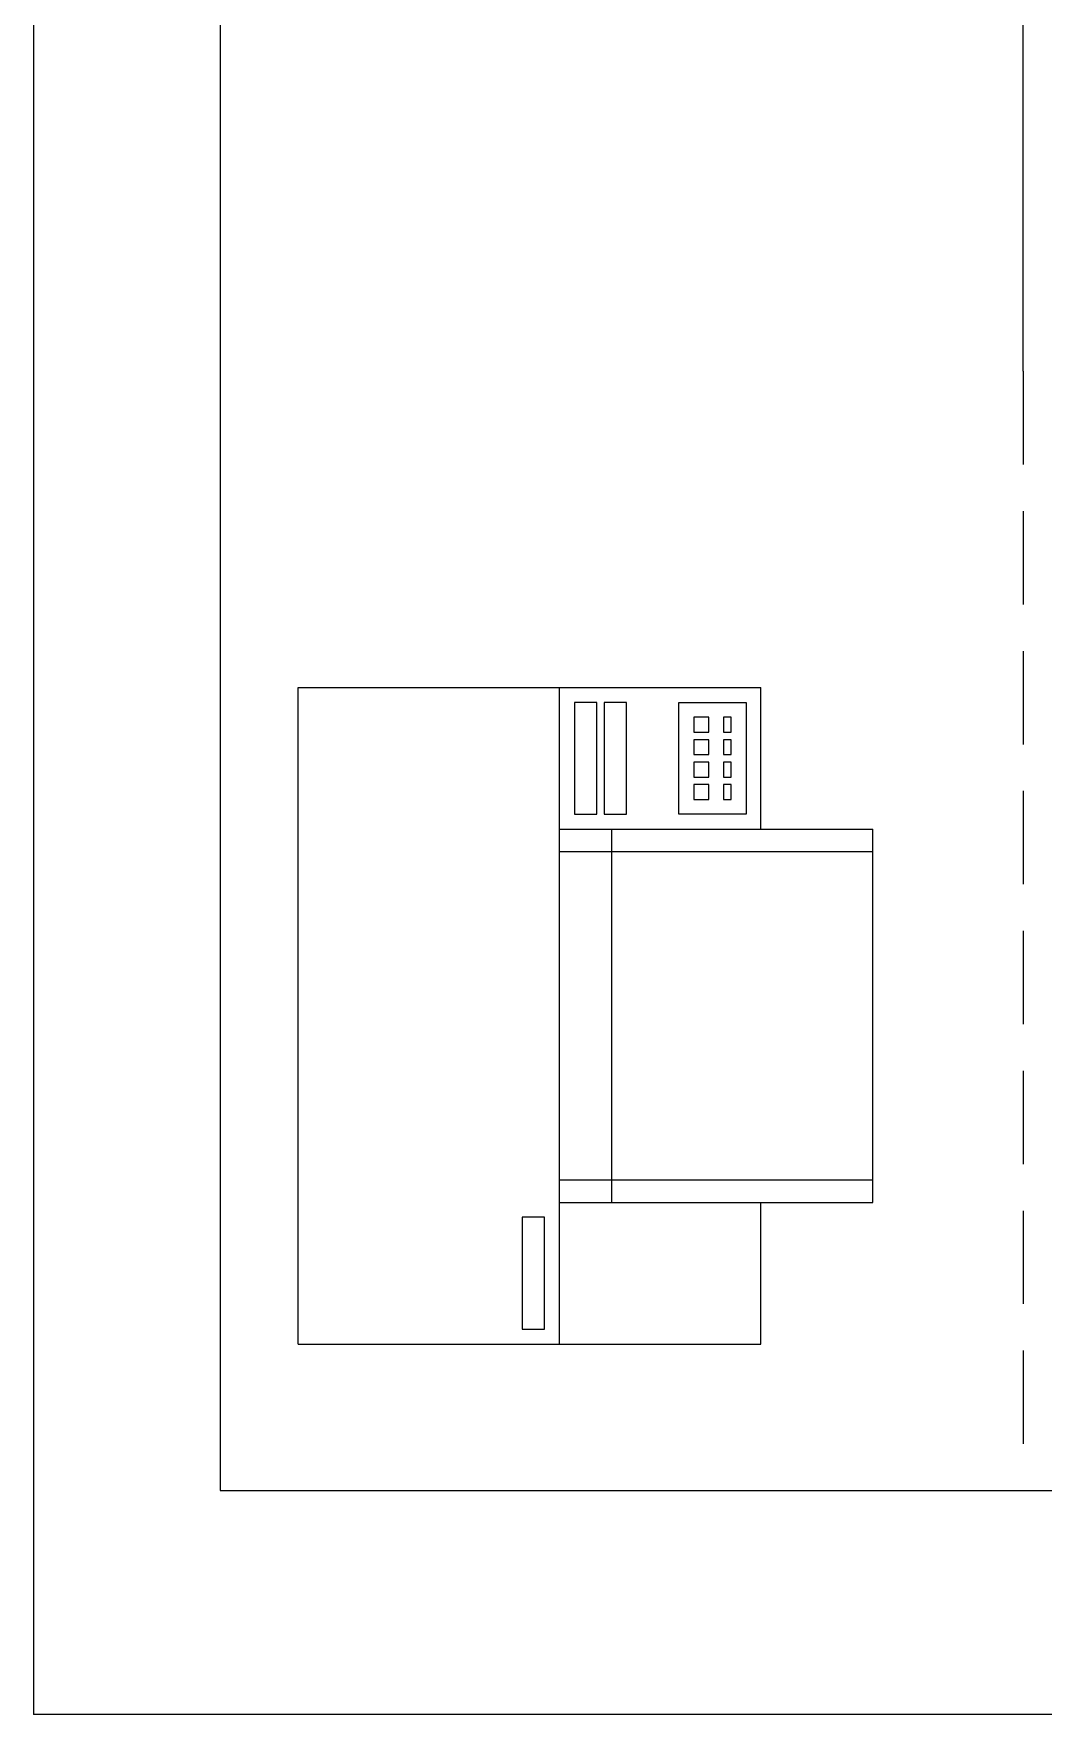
# Model space of a CAD drawing. Extents: x 126968 to 132038, y -1805 to 3860.
# Drawn here: x 131505 to 131572.6, y -385 to -272.3 of the extents above; entities that cross this region are included whole.
import ezdxf

# ---------------------------------------------------------------- set-up
doc = ezdxf.new("R2010")
doc.units = 0
doc.header["$MEASUREMENT"] = 0
doc.linetypes.add('HIDDEN', pattern=[0.375, 0.25, -0.125])
doc.layers.get('0').update_dxf_attribs({"linetype": 'CONTINUOUS'})
doc.layers.add('PENA02', color=2, linetype='CONTINUOUS')
doc.layers.add('PENA06', color=6, linetype='CONTINUOUS')
doc.layers.add('PROJEÇÃO', color=1, linetype='HIDDEN', transparency=0.51)

msp = doc.modelspace()

# ---------------------------------------------------------------- linework, layer by layer
at = {"linetype": 'Continuous'}
for p, q in [((131522.699, -360.147, -43.121), (131522.699, -316.147, -43.121)), ((131522.699, -316.147, -43.121), (131553.699, -316.147, -43.121)), ((131540.199, -360.147, -43.121), (131540.199, -316.147, -43.121)), ((131553.699, -325.647, -43.121), (131553.699, -316.147, -43.121)), ((131540.199, -325.647, -43.121), (131561.199, -325.647, -43.121)), ((131561.199, -350.647, -43.121), (131561.199, -325.647, -43.121)), ((131540.199, -350.647, -43.121), (131561.199, -350.647, -43.121)), ((131553.699, -360.147, -43.121), (131553.699, -350.647, -43.121)), ((131522.699, -360.147, -43.121), (131553.699, -360.147, -43.121))]:
    msp.add_line(p, q, dxfattribs=at)
at = {"color": 252, "linetype": 'Continuous'}
for p, q in [((131543.699, -350.647, -43.121), (131543.699, -325.647, -43.121)), ((131540.199, -327.147, -43.121), (131561.199, -327.147, -43.121)), ((131540.199, -349.147, -43.121), (131561.199, -349.147, -43.121))]:
    msp.add_line(p, q, dxfattribs=at)
at = {"color": 252, "linetype": 'Continuous', "elevation": -43.121}
for points in [[(131541.199, -317.147), (131541.199, -324.647), (131542.699, -324.647), (131542.699, -317.147)], [(131543.199, -317.147), (131543.199, -324.647), (131544.699, -324.647), (131544.699, -317.147)], [(131552.699, -317.147), (131552.699, -324.647), (131548.199, -324.647), (131548.199, -317.147)], [(131549.199, -318.147), (131549.199, -319.147), (131550.199, -319.147), (131550.199, -318.147)], [(131551.199, -318.147), (131551.199, -319.147), (131551.699, -319.147), (131551.699, -318.147)], [(131549.199, -319.647), (131549.199, -320.647), (131550.199, -320.647), (131550.199, -319.647)], [(131551.199, -319.647), (131551.199, -320.647), (131551.699, -320.647), (131551.699, -319.647)], [(131549.199, -321.147), (131549.199, -322.147), (131550.199, -322.147), (131550.199, -321.147)], [(131551.199, -321.147), (131551.199, -322.147), (131551.699, -322.147), (131551.699, -321.147)], [(131549.199, -322.647), (131549.199, -323.647), (131550.199, -323.647), (131550.199, -322.647)], [(131551.199, -322.647), (131551.199, -323.647), (131551.699, -323.647), (131551.699, -322.647)], [(131537.699, -351.647), (131537.699, -359.147), (131539.199, -359.147), (131539.199, -351.647)]]:
    msp.add_lwpolyline(points, close=True, dxfattribs=at)
at = {"layer": 'PENA02', "linetype": 'Continuous', "elevation": -43.121}
msp.add_lwpolyline([(131571.27, -294.958), (131571.27, -199.958), (131517.47, -199.958), (131517.47, -369.958), (131571.27, -369.958)], dxfattribs=at)
at = {"layer": 'PENA06'}
for p, q in [((131504.97, -49.958, -43.121), (131504.97, -384.958, -43.121)), ((131517.47, -64.958, -43.121), (131517.47, -369.958, -43.121)), ((131517.47, -369.958, -43.121), (131573.97, -369.958, -43.121)), ((131573.97, -384.958, -43.121), (131504.97, -384.958, -43.121))]:
    msp.add_line(p, q, dxfattribs=at)
at = {"layer": 'PROJEÇÃO', "ltscale": 25}
msp.add_line((131571.27, -294.958, -43.121), (131571.27, -369.958, -43.121), dxfattribs=at)

doc.saveas('drawing.dxf')
